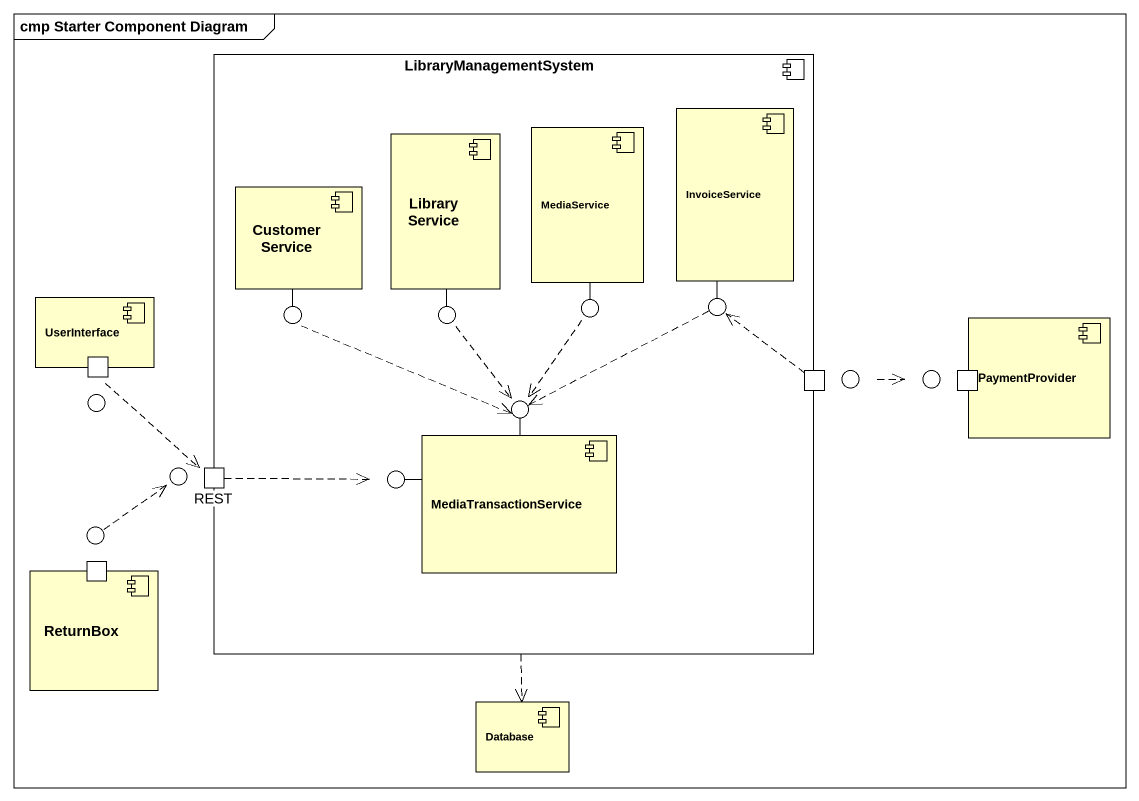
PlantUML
@startuml
mainframe cmp Starter Component Diagram
component LibraryManagementSystem {
  component LibraryService
  component MediaService
  component InvoiceService
  component CustomerService
  port " " as port2
  component MediaTransactionService
  port REST
}
component UserInterface {
  port " " as port1
}
() " " as lollipop1
() " " as lollipop2
() " " as lollipop3
() " " as lollipop4
component PaymentProvider {
  port " " as port3
}
() " " as lollipop5
() " " as lollipop6
() " " as lollipop7
() " " as lollipop8
() " " as lollipop9
() " " as lollipop10
() " " as lollipop11
component ReturnBox {
  port " " as port4
}
component "Database" as Database_
CustomerService -- lollipop1
LibraryService -- lollipop2
MediaService -- lollipop3
InvoiceService -- lollipop4
MediaTransactionService -up- lollipop8
MediaTransactionService -left- lollipop10
LibraryManagementSystem ..> Database_
lollipop1 .right.> lollipop8
lollipop2 ..> lollipop8
lollipop3 ..> lollipop8
lollipop4 .left.> lollipop8
lollipop5 ..> lollipop9
port2 .up.> lollipop4
lollipop6 .right.> lollipop7
REST .right.> lollipop10
lollipop11 .up.> lollipop9
@enduml
